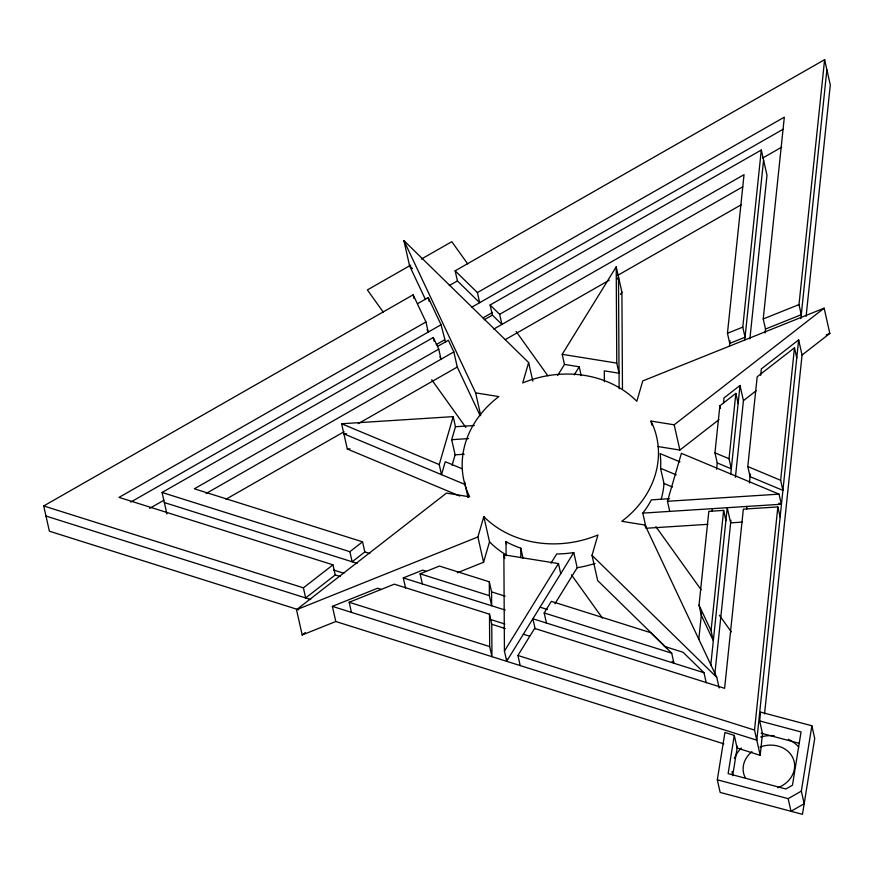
<?xml version="1.0" encoding="UTF-8"?>
<svg xmlns="http://www.w3.org/2000/svg" width="874" height="874" viewBox="0 0 874 874"><rect width="100%" height="100%" fill="white"/><g stroke="black" fill="none" stroke-linecap="round" stroke-linejoin="round"><path stroke-width="1.31" d="M699.025 605.147L711.054 630.678L713.326 640.773L701.309 615.252L699.025 605.147L708.836 511.345L723.628 510.394L725.901 520.5M716.571 469.262L717.226 462.936L714.954 452.841L719.87 405.809L735.853 393.376L738.137 403.471M761.298 150.022L742.78 327.138L745.063 337.244L729.724 343.395L727.452 333.289L744.036 174.669L499.644 314.334L501.916 324.429L492.379 315.11L490.106 305.004L761.298 150.022L766.99 175.281L749.881 338.872M698.774 639.495L701.582 612.576M712.179 511.214L712.452 508.657M723.486 403.056L724.022 397.921L740.016 385.478L743.435 400.631L735.416 477.302M729.451 345.984L730.009 340.685M711.054 630.678L723.628 510.394M717.226 462.936L731.298 468.825L729.025 458.719L735.853 393.376M710.791 665.016L727.234 507.707L730.653 522.86L742.485 522.106M730.773 473.883L740.016 385.478M744.79 339.833L763.57 160.128M714.768 674.783L730.926 520.227M794.488 347.776L780.635 480.296L782.918 490.39L750.067 476.669L747.794 466.563L757.179 376.792L794.488 347.776L796.771 357.881M765.1 332.939L765.504 329.05L763.231 318.944L784.317 117.171L477.39 292.572L479.673 302.677L457.419 280.915L455.146 270.82L824.608 59.672L830.3 84.92L806.112 316.322M746.691 509.007L746.953 506.439M749.411 482.994L750.351 473.992M760.664 375.328L761.341 368.904L798.65 339.888L802.059 355.03L764.542 713.894M760.216 755.333L762.489 733.548L759.648 720.93L760.566 712.113L811.87 725.77L814.71 738.388L802.474 814.328L720.154 792.423L717.314 779.805L724.939 732.478L734.28 735.427L737.132 748.046L760.216 755.333L754.524 730.074L777.849 506.931L743.348 509.138L724.612 688.319L534.626 628.417L517.921 655.478L520.205 665.573M765.504 329.05L801.283 314.695L799 304.6L824.608 59.672M798.65 339.888L756.797 740.18L332.371 606.359L335.791 621.512L723.88 743.872M800.879 318.595L826.88 69.767M734.28 735.427L728.129 773.621L785.879 788.993L792.467 785.223L801.054 731.942L759.648 720.93M732.674 775.708L737.405 746.32M717.314 779.805L788.151 798.65L791.003 811.28L804.178 803.741L801.338 791.112L811.87 725.77M462.215 468.792L445.281 461.712L441.512 474.669L439.24 464.564L453.191 416.625L341.614 423.759L347.306 449.017L459.822 496.039M452.087 465.197L455.114 454.83L451.694 439.677L455.463 426.731L453.191 416.625M457.321 572.776L483.584 562.244L477.892 536.986L483.825 516.6A98.806 84.155 -12.7 0 0 597.936 534.964L592.004 555.351L597.696 580.598L666.96 648.344M425.288 299.148L409.578 265.816L403.897 240.569L528.639 362.557L522.707 382.954A98.806 84.155 -12.7 0 1 636.818 401.308L642.751 380.922L824.138 308.183L829.83 333.431L802.059 355.03M483.584 562.244L489.516 541.847L483.825 516.6M669.735 511.388L667.463 501.283L681.403 453.344L779.029 494.149L781.312 504.243L642.794 513.114L646.214 528.257L707.853 524.313M557.612 375.547L564.473 364.425L562.201 354.331L616.214 266.832L621.906 292.08L622.463 388.362M617.066 279.232L618.486 276.938L619.131 388.701M620.485 294.385L621.906 292.08M574.218 374.891L579.211 366.796L564.473 364.425M550.981 563.217L556.694 553.974A98.806 84.155 -12.7 0 0 573.77 552.554L577.19 567.707L554.87 603.847M504.429 651.075L558.453 563.588L503.872 554.804L504.429 651.075L506.712 661.181L573.77 552.554M546.458 623.053L544.174 612.947L551.341 601.356L650.802 632.71L671.702 653.162L673.985 663.268L672.084 661.399M298.7 609.812L49.392 531.206L43.7 505.959L303.398 587.831L332.972 564.833L335.245 574.939L340.292 576.523M166.912 513.945L162.072 492.477L349.873 551.691L362.546 541.825L364.829 551.931L369.866 553.515M335.245 574.939L305.671 597.936L303.398 587.831M364.829 551.931L352.146 561.785L349.873 551.691M335.791 621.512L302.196 634.983L296.505 609.724L446.461 493.1L469.666 496.836A98.806 84.155 -12.7 0 1 498.825 396.599L475.62 392.863L403.897 240.569M302.196 634.983L305.343 632.536M719.149 687.98L716.756 677.339L645.023 525.045L621.818 521.308A98.806 84.155 -12.7 0 0 650.977 421.071L674.182 424.808L824.138 308.183M657.958 446.538L679.874 450.066L718.985 419.651M743.435 400.631L756.218 390.689M410.758 265.15L367.375 289.939L383.249 312.116M421.312 259.119L451.792 241.694L467.677 263.861M43.7 505.959L413.162 294.811L425.955 321.971L428.238 332.076L427.069 329.607M417.772 303.573L428.26 297.586L441.053 324.746L445.598 342.28M449.258 285.579L457.419 280.915M425.955 321.971L119.028 497.382L332.972 564.833M130.783 502.058L441.053 324.746M471.512 307.342L783.038 129.297M162.072 492.477L433.264 337.495L438.748 349.13L441.02 359.236L439.928 356.909M149.607 508.406L163.831 500.278M436.312 344.553L444.473 339.899M483.082 317.83L492.565 312.411M762.751 157.997L781.717 147.16M437.874 346.257L448.373 340.259L453.846 351.905L457.266 367.058L480.165 415.685M484.218 319.775L492.379 315.11M438.748 349.13L194.356 488.795L362.546 541.825M206.078 493.504L453.846 351.905M493.755 329.094L742.769 186.785M226.027 499.207L344.083 431.734M358.253 423.639L457.266 367.058M505.336 339.582L609.233 280.204M617.492 275.485L741.458 204.636M788.151 798.65L801.338 791.112M727.452 333.289L742.78 327.138M763.231 318.944L799 304.6M826.203 334.895L829.83 333.431M296.505 609.724L477.892 536.986M332.371 606.359L377.502 588.257L381.326 589.458M405.569 588.016L403.296 577.911L422.634 570.154L426.457 571.367M351.446 612.368L349.174 602.273L394.305 584.171L489.495 614.182L491.767 624.287L491.953 656.669L489.68 646.574L489.495 614.182M422.371 583.93L420.099 573.825L439.436 566.068L489.309 581.8L491.581 591.895L491.658 605.78L489.385 595.675L489.309 581.8M346.607 433.69L343.886 433.865L465.088 484.513L467.94 497.142M455.463 426.731L474.32 425.518M451.694 439.677L468.606 438.595M347.306 449.017L350.026 448.843M455.114 454.83L464.214 454.24M669.604 498.683L651.392 499.852A98.806 84.155 -12.7 0 1 642.794 513.114M667.463 501.283L779.029 494.149M562.201 354.331L616.771 363.103L619.043 373.209L604.305 370.838L604.371 381.741M761.145 733.199L798.727 743.195M491.581 591.895L505.106 596.155M540.045 607.179L547.452 609.506M664.316 646.356L683.064 652.266L703.974 672.718L706.247 682.823M420.099 573.825L489.385 595.675M544.174 612.947L671.702 653.162M164.356 502.572L357.193 563.38M403.296 577.911L505.183 610.041M703.974 672.718L532.889 618.77L535.161 628.876M333.551 570.001L343.908 573.268M489.943 619.305L504.91 624.025M491.767 624.287L505.292 628.548M523.34 634.24L529.513 636.185M349.174 602.273L489.68 646.574M517.921 655.478L754.524 730.074M45.972 516.053L310.707 599.531M714.954 452.841L729.025 458.719M747.794 466.563L780.635 480.296M679.961 461.887L660.11 453.595A98.806 84.155 -12.7 0 1 660.569 468.311L663.989 483.464A98.806 84.155 -12.7 0 1 661.105 499.513M778.8 503.195L781.312 504.243M660.569 468.311L676.29 474.877M663.989 483.464L672.445 487.004M341.614 423.759L439.24 464.564M455.146 270.82L477.39 292.572M490.106 305.004L499.644 314.334M409.578 265.816L412.462 268.635M592.004 555.351L716.756 677.339M516.119 331.486L547.878 375.831M655.871 526.596L701.134 589.786M719.389 615.285L731.309 631.913M431.69 379.731L465.831 427.408M571.443 574.841L602.415 618.082M777.849 506.931L780.132 517.026M719.87 405.809L720.438 408.333M674.182 424.808L679.874 450.066M650.977 421.071L651.873 425.059M645.023 525.045L645.624 527.71M579.211 366.796L581.199 375.634M528.639 362.557L532.834 381.173M558.453 563.588L560.726 573.683M506.101 555.864L506.013 541.662A98.806 84.155 -12.7 0 0 520.784 548.195L523.056 558.3M475.62 392.863L480.711 415.456M506.013 541.662L506.592 544.185M503.872 554.804L504.735 558.584M428.26 297.586L429.123 301.366M433.264 337.495L434.116 341.275M413.162 294.811L414.014 298.591M616.214 266.832L616.771 363.103M520.784 548.195L520.838 557.732M506.691 658.493L506.712 661.181M465.088 484.513A98.806 84.155 -12.7 0 1 464.804 482.087M595.041 563.402A98.806 84.155 -12.7 0 1 577.19 567.707M506.275 554.99A98.806 84.155 -12.7 0 1 489.516 541.847M468.224 497.24A98.806 84.155 -12.7 0 1 468.016 494.793M732.532 774.593A37.047 31.562 -12.7 0 1 732.128 771.447M734.346 758.468A37.047 31.562 -12.7 0 1 741.305 748.013M760.708 736.924A37.047 31.562 -12.7 0 1 774.255 735.668M788.37 739.306A37.047 31.562 -12.7 0 1 798.716 747.041M759.987 747.073A25.936 22.09 -12.7 0 1 793.057 758.304A25.936 22.09 -12.7 0 1 777.762 787.758M745.62 778.384A25.936 22.09 -12.7 0 1 751.924 751.684"/></g></svg>
